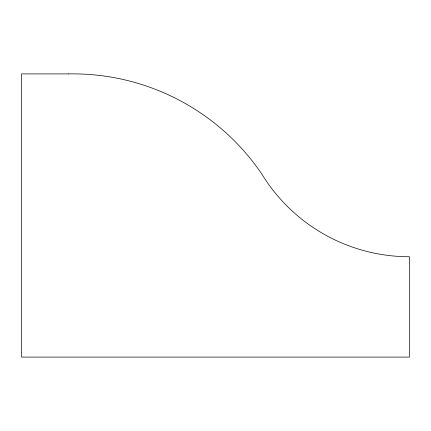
<?xml version="1.0" encoding="UTF-8"?>
<svg xmlns="http://www.w3.org/2000/svg" width="431" height="431" viewBox="0 0 431 431"><rect width="100%" height="100%" fill="white"/><g stroke="black" fill="none" stroke-linecap="round" stroke-linejoin="round"><path stroke-width="0.65" d="M68.642 73.906L21.55 73.906L21.55 357.094L409.45 357.094L409.45 256.736A173.009 173.009 0 0 1 261.639 173.779A228.462 228.462 0 0 0 68.642 73.906"/></g></svg>
